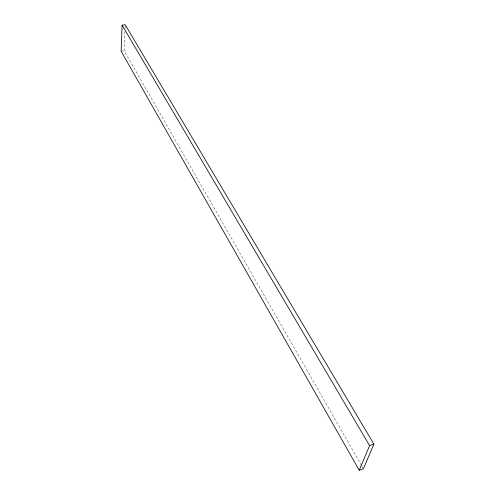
<?xml version="1.0" encoding="UTF-8"?>
<svg xmlns="http://www.w3.org/2000/svg" width="495" height="495" viewBox="0 0 495 495"><rect width="100%" height="100%" fill="white"/><g stroke="black" fill="none" stroke-linecap="round" stroke-linejoin="round"><path stroke-width="0.37" stroke-dasharray="2.48 1.86" d="M361.474 465.424L124.14 50.762L124.913 31.637M125.043 28.574L125.167 25.517M121.114 51.208L124.14 50.762M361.857 466.092L363.008 468.109"/><path stroke-width="0.74" d="M122.098 25.177L121.114 51.208L359.234 470.25L363.392 468.777L373.886 444.126L125.198 24.75L122.098 25.177L369.592 445.605L359.234 470.25M369.592 445.605L373.886 444.126"/></g></svg>
